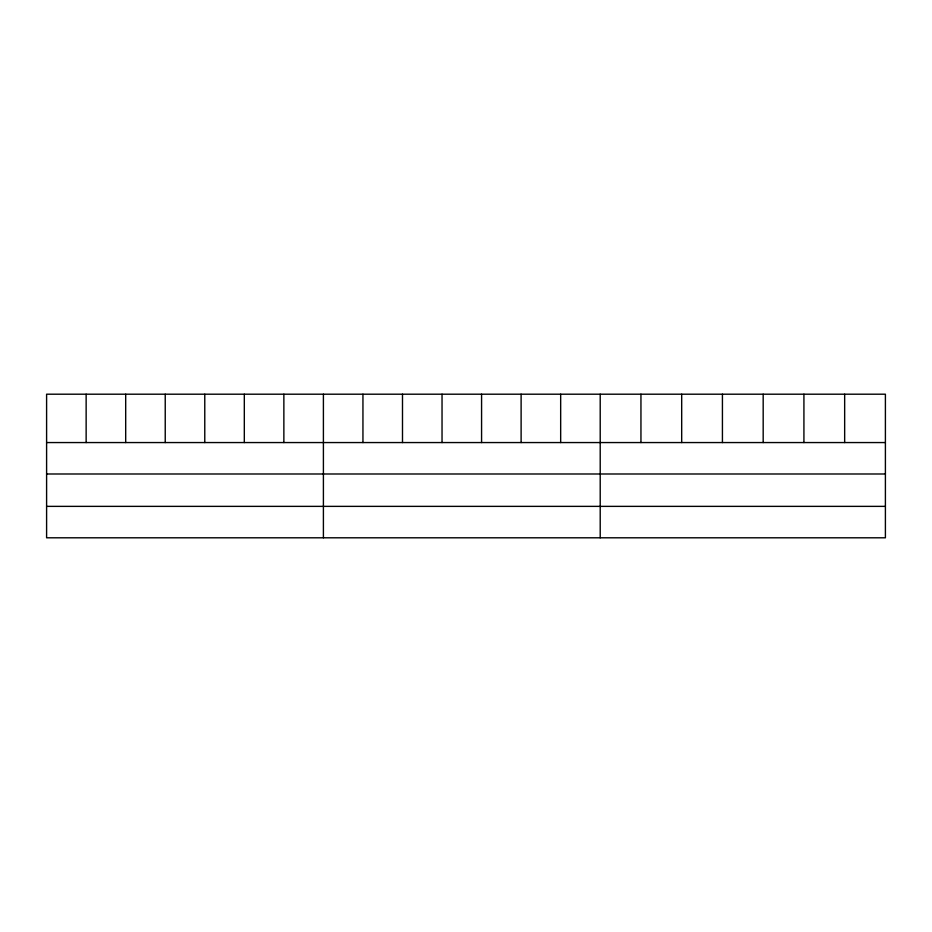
<?xml version="1.0" encoding="UTF-8"?>
<svg xmlns="http://www.w3.org/2000/svg" width="932" height="932" viewBox="0 0 932 932"><rect width="100%" height="100%" fill="white"/><g stroke="black" fill="none" stroke-linecap="round" stroke-linejoin="round"><path stroke-width="1.4" d="M885.4 473.992L885.4 394.201L46.6 394.201L46.6 537.799L885.4 537.799L885.4 473.992L46.6 473.992M46.6 442.56L885.4 442.56M46.6 506.367L885.4 506.367M844.66 394.201L844.66 442.56M803.92 394.201L803.92 442.56M763.18 394.201L763.18 442.56M722.428 394.201L722.428 442.56M681.688 394.201L681.688 442.56M640.948 394.201L640.948 442.56M600.208 394.201L600.208 537.799M560.668 394.201L560.668 442.56M521.116 394.201L521.116 442.56M481.576 394.201L481.576 442.56M442.036 394.201L442.036 442.56M402.496 394.201L402.496 442.56M362.944 394.201L362.944 442.56M323.404 394.201L323.404 537.799M283.864 394.201L283.864 442.56M244.312 394.201L244.312 442.56M204.772 394.201L204.772 442.56M165.232 394.201L165.232 442.56M125.692 394.201L125.692 442.56M86.14 394.201L86.14 442.56"/></g></svg>
